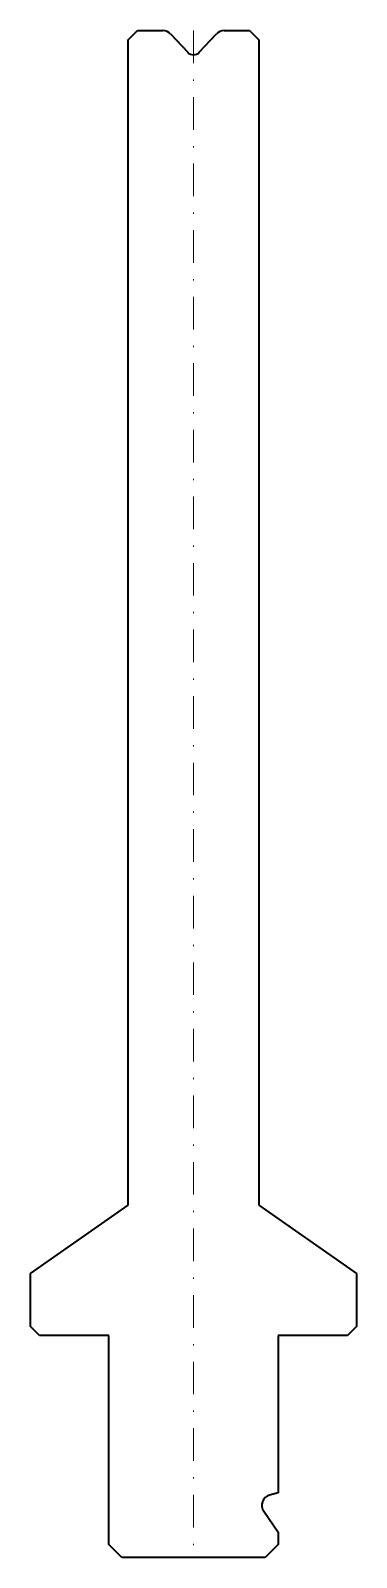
# Model space of a CAD drawing. Header units: millimetres. Extents: x -13 to 12, y -117 to 0.
import ezdxf

# ---------------------------------------------------------------- set-up
doc = ezdxf.new("R2010")
doc.units = ezdxf.units.MM
doc.header["$LTSCALE"] = 5
doc.linetypes.add('AUSGEZOGEN', pattern=[0])
doc.linetypes.add('DASHDOT', pattern=[1, 0.5, -0.25, 0, -0.25])
doc.layers.add('2', color=7, linetype='Continuous')
doc.layers.add('5', color=3, linetype='Continuous', true_color=0x00ff00)

msp = doc.modelspace()

# ---------------------------------------------------------------- linework, layer by layer
at = {"layer": '2', "color": 7, "linetype": 'AUSGEZOGEN', "lineweight": 35}
for p, q in [((-5, -0.7), (-4.3, 0)), ((-4.3, 0), (-2.35, 0)), ((2.35, 0), (4.3, 0)), ((4.3, 0), (5, -0.7)), ((-5, -90), (-5, -0.7)), ((-1.76, -0.25), (-0.44, -1.67)), ((0.44, -1.67), (1.76, -0.25)), ((5, -0.7), (5, -90)), ((-12.5, -95.25), (-5, -90)), ((5, -90), (12.5, -95.25)), ((-12.5, -99.3), (-12.5, -95.25)), ((12.5, -95.25), (12.5, -99.3)), ((-11.8, -100), (-12.5, -99.3)), ((12.5, -99.3), (11.8, -100)), ((-6.5, -100), (-11.8, -100)), ((-6.5, -116), (-6.5, -100)), ((11.8, -100), (6.5, -100)), ((6.5, -100), (6.5, -112.05)), ((6.5, -112.05), (5.83, -112.23)), ((5.39, -113.46), (6.5, -115.05)), ((6.5, -115.05), (6.5, -116)), ((-5.5, -117), (-6.5, -116)), ((5.5, -117), (-5.5, -117)), ((6.5, -116), (5.5, -117))]:
    msp.add_line(p, q, dxfattribs=at)
for centre, radius, start, end in [((-2.35, -0.8), 0.8, 43, 90), ((2.35, -0.8), 0.8, 90, 137), ((0, -1.26), 0.6, 223, 317), ((6.04, -113), 0.8, 105, 215)]:
    msp.add_arc(centre, radius, start, end, dxfattribs=at)
at = {"layer": '5', "color": 3, "linetype": 'DASHDOT', "lineweight": 18, "true_color": 0x00ff00}
msp.add_line((0, 0), (0, -117), dxfattribs=at)

doc.saveas('drawing.dxf')
